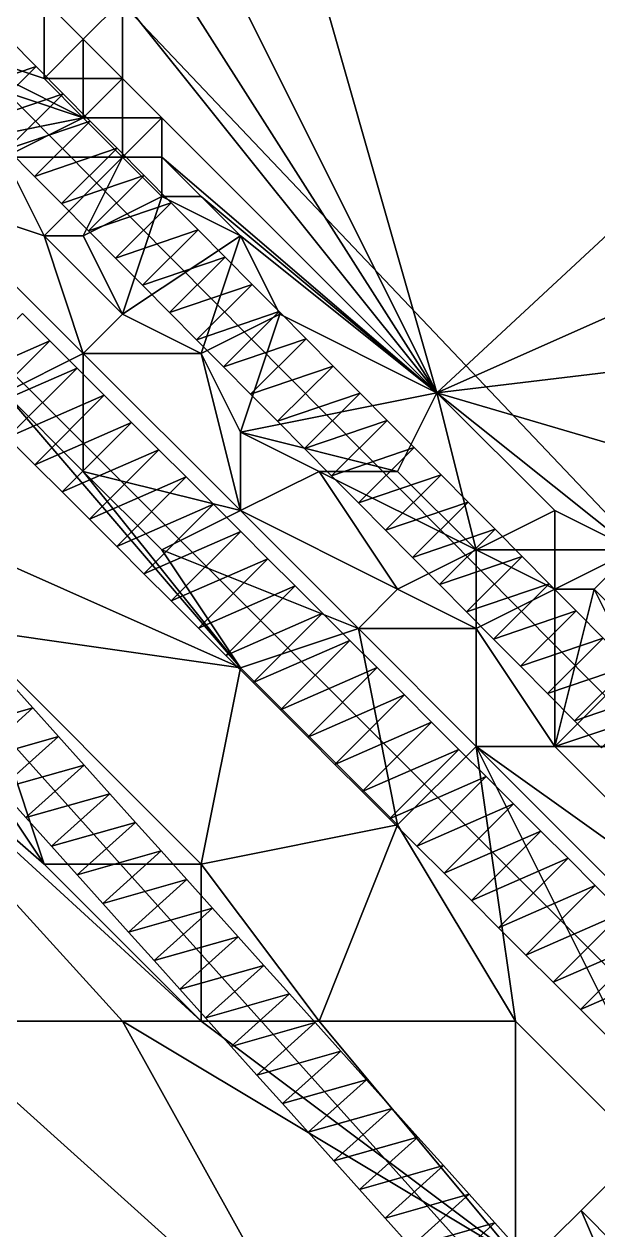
# Model space of a CAD drawing. Header units: metres. Extents: x -1103 to 901, y -902 to 905.
# Drawn here: x -827 to -797.8, y -316.6 to -255.2 of the extents above; entities that cross this region are included whole.
import ezdxf

# ---------------------------------------------------------------- set-up
doc = ezdxf.new("R2010")
doc.units = ezdxf.units.M
for name, color, linetype in [('OSM_BUILDING_FOOTPRINTS', 7, 'CONTINUOUS'), ('OSM_BUILDING_ROOFS', 1, 'CONTINUOUS'), ('OSM_BUILDING_WALLS', 8, 'CONTINUOUS'), ('OSM_ROAD_AXES', 2, 'CONTINUOUS'), ('OSM_ROAD_SURFACE', 9, 'CONTINUOUS'), ('OSM_TERRAIN', 3, 'CONTINUOUS')]:
    doc.layers.add(name, color=color, linetype=linetype)

msp = doc.modelspace()

# ---------------------------------------------------------------- linework, layer by layer
at = {"layer": 'OSM_BUILDING_FOOTPRINTS'}
msp.add_polyline3d([(-759.763, -257.802, 14.427), (-752.511, -265.355, 14.427), (-783.516, -294.662, 14.427), (-790.923, -286.954, 14.427), (-822.592, -253.556, 14.427), (-792.814, -225.543, 14.427), (-777.018, -241.6, 14.427), (-780.809, -245.283, 14.427), (-766.704, -259.604, 14.427), (-762.913, -255.922, 14.427), (-760.437, -258.432, 14.427), (-759.763, -257.802, 14.427)], close=True, dxfattribs=at)
at = {"layer": 'OSM_BUILDING_ROOFS'}
for points in [[(-780.809, -245.283, 26.027), (-822.592, -253.556, 26.027), (-790.923, -286.954, 26.027)], [(-853.099, -301.962, 15.647), (-858.14, -306.695, 15.647), (-822.69, -343.897, 15.647)], [(-853.099, -301.962, 15.647), (-822.69, -343.897, 15.647), (-817.649, -339.152, 15.647)]]:
    msp.add_3dface(points, dxfattribs=at)
at = {"layer": 'OSM_BUILDING_WALLS'}
for points in [[(-822.592, -253.556, 14.427), (-790.923, -286.954, 14.427), (-790.923, -286.954, 26.027)], [(-822.592, -253.556, 14.427), (-790.923, -286.954, 26.027), (-822.592, -253.556, 26.027)], [(-817.649, -339.152, 10.447), (-853.099, -301.962, 10.447), (-853.099, -301.962, 15.647)], [(-817.649, -339.152, 10.447), (-853.099, -301.962, 15.647), (-817.649, -339.152, 15.647)], [(-858.14, -306.695, 10.447), (-822.69, -343.897, 10.447), (-822.69, -343.897, 15.647)], [(-858.14, -306.695, 10.447), (-822.69, -343.897, 15.647), (-858.14, -306.695, 15.647)]]:
    msp.add_3dface(points, dxfattribs=at)
at = {"layer": 'OSM_ROAD_AXES'}
for points in [[(-778.343, -308.684, 14.936), (-829.191, -257.416, 19.801), (-859.578, -225.865, 19.855), (-873.506, -211.4, 17.056), (-897.758, -186.208, 15.969)], [(-860.096, -290.87, 14.066), (-834.419, -266.185, 18.009), (-789.983, -310.565, 14.192), (-816.29, -336.576, 13.319), (-860.096, -290.87, 14.066)], [(-845.041, -272.445, 17.13), (-796.692, -326.335, 13.938)]]:
    msp.add_polyline3d(points, dxfattribs=at)
at = {"layer": 'OSM_ROAD_SURFACE'}
for points in [[(-826.396, -257.393, 19.739), (-827.76, -256.018, 19.929), (-830.621, -258.813, 19.798)], [(-826.396, -257.393, 19.739), (-830.621, -258.813, 19.798), (-829.237, -260.21, 19.444)], [(-825.022, -258.778, 19.524), (-826.396, -257.393, 19.739), (-829.237, -260.21, 19.444)], [(-825.022, -258.778, 19.524), (-829.237, -260.21, 19.444), (-827.862, -261.595, 19.408)], [(-823.648, -260.164, 19.286), (-825.022, -258.778, 19.524), (-827.862, -261.595, 19.408)], [(-823.648, -260.164, 19.286), (-827.862, -261.595, 19.408), (-826.488, -262.981, 19.224)], [(-822.274, -261.55, 19.093), (-823.648, -260.164, 19.286), (-826.488, -262.981, 19.224)], [(-822.274, -261.55, 19.093), (-826.488, -262.981, 19.224), (-825.114, -264.367, 18.932)], [(-820.899, -262.935, 18.846), (-822.274, -261.55, 19.093), (-825.114, -264.367, 18.932)], [(-820.899, -262.935, 18.846), (-825.114, -264.367, 18.932), (-823.739, -265.752, 18.833)], [(-819.525, -264.321, 18.599), (-820.899, -262.935, 18.846), (-823.739, -265.752, 18.833)], [(-819.525, -264.321, 18.599), (-823.739, -265.752, 18.833), (-822.365, -267.138, 18.521)], [(-818.151, -265.707, 18.43), (-819.525, -264.321, 18.599), (-822.365, -267.138, 18.521)], [(-818.151, -265.707, 18.43), (-822.365, -267.138, 18.521), (-820.991, -268.523, 18.248)], [(-816.777, -267.092, 18.264), (-818.151, -265.707, 18.43), (-820.991, -268.523, 18.248)], [(-816.777, -267.092, 18.264), (-820.991, -268.523, 18.248), (-819.617, -269.909, 18.085)], [(-815.402, -268.478, 18.012), (-816.777, -267.092, 18.264), (-819.617, -269.909, 18.085)], [(-815.402, -268.478, 18.012), (-819.617, -269.909, 18.085), (-818.242, -271.295, 17.927)], [(-814.028, -269.864, 17.736), (-815.402, -268.478, 18.012), (-818.242, -271.295, 17.927)], [(-830.631, -273.502, 17.649), (-825.709, -271.351, 17.544), (-827.098, -269.964, 17.702)], [(-814.028, -269.864, 17.736), (-818.242, -271.295, 17.927), (-816.868, -272.68, 17.66)], [(-812.654, -271.249, 17.535), (-814.028, -269.864, 17.736), (-816.868, -272.68, 17.66)], [(-812.654, -271.249, 17.535), (-816.868, -272.68, 17.66), (-815.494, -274.066, 17.349)], [(-811.28, -272.635, 17.34), (-812.654, -271.249, 17.535), (-815.494, -274.066, 17.349)], [(-830.631, -273.502, 17.649), (-829.242, -274.889, 17.407), (-825.709, -271.351, 17.544)], [(-829.242, -274.889, 17.407), (-824.321, -272.738, 17.367), (-825.709, -271.351, 17.544)], [(-829.242, -274.889, 17.407), (-827.854, -276.275, 17.203), (-824.321, -272.738, 17.367)], [(-827.854, -276.275, 17.203), (-822.932, -274.124, 17.145), (-824.321, -272.738, 17.367)], [(-811.28, -272.635, 17.34), (-815.494, -274.066, 17.349), (-814.12, -275.452, 17.145)], [(-809.905, -274.021, 17.145), (-811.28, -272.635, 17.34), (-814.12, -275.452, 17.145)], [(-827.854, -276.275, 17.203), (-826.465, -277.662, 16.991), (-822.932, -274.124, 17.145)], [(-826.465, -277.662, 16.991), (-821.543, -275.511, 16.924), (-822.932, -274.124, 17.145)], [(-809.905, -274.021, 17.145), (-814.12, -275.452, 17.145), (-812.745, -276.837, 16.808)], [(-808.531, -275.406, 16.86), (-809.905, -274.021, 17.145), (-812.745, -276.837, 16.808)], [(-826.465, -277.662, 16.991), (-825.077, -279.049, 16.779), (-821.543, -275.511, 16.924)], [(-825.077, -279.049, 16.779), (-820.155, -276.898, 16.703), (-821.543, -275.511, 16.924)], [(-808.531, -275.406, 16.86), (-812.745, -276.837, 16.808), (-811.371, -278.223, 16.731)], [(-807.157, -276.792, 16.515), (-808.531, -275.406, 16.86), (-811.371, -278.223, 16.731)], [(-807.157, -276.792, 16.515), (-811.371, -278.223, 16.731), (-809.997, -279.609, 16.467)], [(-805.783, -278.177, 16.298), (-807.157, -276.792, 16.515), (-809.997, -279.609, 16.467)], [(-825.077, -279.049, 16.779), (-823.688, -280.436, 16.568), (-820.155, -276.898, 16.703)], [(-823.688, -280.436, 16.568), (-818.766, -278.285, 16.482), (-820.155, -276.898, 16.703)], [(-823.688, -280.436, 16.568), (-822.299, -281.823, 16.356), (-818.766, -278.285, 16.482)], [(-822.299, -281.823, 16.356), (-817.377, -279.672, 16.26), (-818.766, -278.285, 16.482)], [(-805.783, -278.177, 16.298), (-809.997, -279.609, 16.467), (-808.623, -280.994, 16.196)], [(-804.408, -279.563, 16.103), (-805.783, -278.177, 16.298), (-808.623, -280.994, 16.196)], [(-822.299, -281.823, 16.356), (-820.911, -283.21, 16.144), (-817.377, -279.672, 16.26)], [(-820.911, -283.21, 16.144), (-815.989, -281.059, 16.043), (-817.377, -279.672, 16.26)], [(-804.408, -279.563, 16.103), (-808.623, -280.994, 16.196), (-807.248, -282.38, 15.924)], [(-803.034, -280.949, 15.996), (-804.408, -279.563, 16.103), (-807.248, -282.38, 15.924)], [(-820.911, -283.21, 16.144), (-819.522, -284.597, 15.933), (-815.989, -281.059, 16.043)], [(-819.522, -284.597, 15.933), (-814.6, -282.446, 15.838), (-815.989, -281.059, 16.043)], [(-803.034, -280.949, 15.996), (-807.248, -282.38, 15.924), (-805.874, -283.766, 15.719)], [(-801.66, -282.334, 15.695), (-803.034, -280.949, 15.996), (-805.874, -283.766, 15.719)], [(-801.66, -282.334, 15.695), (-805.874, -283.766, 15.719), (-804.5, -285.151, 15.613)], [(-800.286, -283.72, 15.499), (-801.66, -282.334, 15.695), (-804.5, -285.151, 15.613)], [(-819.522, -284.597, 15.933), (-818.133, -285.983, 15.721), (-814.6, -282.446, 15.838)], [(-818.133, -285.983, 15.721), (-813.211, -283.832, 15.633), (-814.6, -282.446, 15.838)], [(-818.133, -285.983, 15.721), (-816.745, -287.37, 15.509), (-813.211, -283.832, 15.633)], [(-816.745, -287.37, 15.509), (-811.823, -285.219, 15.428), (-813.211, -283.832, 15.633)], [(-800.286, -283.72, 15.499), (-804.5, -285.151, 15.613), (-803.126, -286.537, 15.476)], [(-798.911, -285.106, 15.46), (-800.286, -283.72, 15.499), (-803.126, -286.537, 15.476)], [(-816.745, -287.37, 15.509), (-815.356, -288.757, 15.337), (-811.823, -285.219, 15.428)], [(-815.356, -288.757, 15.337), (-810.434, -286.606, 15.207), (-811.823, -285.219, 15.428)], [(-798.911, -285.106, 15.46), (-803.126, -286.537, 15.476), (-801.751, -287.922, 15.298)], [(-797.537, -286.491, 15.307), (-798.911, -285.106, 15.46), (-801.751, -287.922, 15.298)], [(-815.356, -288.757, 15.337), (-813.967, -290.144, 15.195), (-810.434, -286.606, 15.207)], [(-813.967, -290.144, 15.195), (-809.046, -287.993, 15.068), (-810.434, -286.606, 15.207)], [(-797.537, -286.491, 15.307), (-801.751, -287.922, 15.298), (-800.377, -289.308, 15.12)], [(-796.163, -287.877, 15.066), (-797.537, -286.491, 15.307), (-800.377, -289.308, 15.12)], [(-796.163, -287.877, 15.066), (-800.377, -289.308, 15.12), (-799.003, -290.694, 14.978)], [(-794.788, -289.263, 14.944), (-796.163, -287.877, 15.066), (-799.003, -290.694, 14.978)], [(-813.967, -290.144, 15.195), (-812.579, -291.531, 15.054), (-809.046, -287.993, 15.068)], [(-812.579, -291.531, 15.054), (-807.657, -289.38, 14.931), (-809.046, -287.993, 15.068)], [(-830.849, -291.258, 14.847), (-826.565, -290.044, 14.711), (-827.872, -288.587, 14.882)], [(-812.579, -291.531, 15.054), (-811.19, -292.918, 14.912), (-807.657, -289.38, 14.931)], [(-811.19, -292.918, 14.912), (-806.268, -290.767, 14.794), (-807.657, -289.38, 14.931)], [(-794.788, -289.263, 14.944), (-799.003, -290.694, 14.978), (-797.629, -292.079, 14.865)], [(-830.849, -291.258, 14.847), (-829.542, -292.715, 14.676), (-826.565, -290.044, 14.711)], [(-829.542, -292.715, 14.676), (-825.258, -291.5, 14.539), (-826.565, -290.044, 14.711)], [(-811.19, -292.918, 14.912), (-809.802, -294.304, 14.771), (-806.268, -290.767, 14.794)], [(-809.802, -294.304, 14.771), (-804.88, -292.153, 14.658), (-806.268, -290.767, 14.794)], [(-829.542, -292.715, 14.676), (-828.236, -294.171, 14.443), (-825.258, -291.5, 14.539)], [(-828.236, -294.171, 14.443), (-823.952, -292.957, 14.368), (-825.258, -291.5, 14.539)], [(-809.802, -294.304, 14.771), (-808.413, -295.691, 14.629), (-804.88, -292.153, 14.658)], [(-808.413, -295.691, 14.629), (-803.491, -293.54, 14.567), (-804.88, -292.153, 14.658)], [(-828.236, -294.171, 14.443), (-826.929, -295.628, 14.205), (-823.952, -292.957, 14.368)], [(-826.929, -295.628, 14.205), (-822.645, -294.413, 14.197), (-823.952, -292.957, 14.368)], [(-808.413, -295.691, 14.629), (-807.024, -297.078, 14.507), (-803.491, -293.54, 14.567)], [(-807.024, -297.078, 14.507), (-802.102, -294.927, 14.565), (-803.491, -293.54, 14.567)], [(-826.929, -295.628, 14.205), (-825.622, -297.084, 14.023), (-822.645, -294.413, 14.197)], [(-825.622, -297.084, 14.023), (-821.338, -295.87, 14.025), (-822.645, -294.413, 14.197)], [(-807.024, -297.078, 14.507), (-805.636, -298.465, 14.376), (-802.102, -294.927, 14.565)], [(-805.636, -298.465, 14.376), (-800.714, -296.314, 14.536), (-802.102, -294.927, 14.565)], [(-825.622, -297.084, 14.023), (-824.315, -298.541, 13.873), (-821.338, -295.87, 14.025)], [(-824.315, -298.541, 13.873), (-820.031, -297.326, 13.854), (-821.338, -295.87, 14.025)], [(-805.636, -298.465, 14.376), (-804.247, -299.852, 14.246), (-800.714, -296.314, 14.536)], [(-804.247, -299.852, 14.246), (-799.325, -297.701, 14.507), (-800.714, -296.314, 14.536)], [(-824.315, -298.541, 13.873), (-823.009, -299.997, 13.758), (-820.031, -297.326, 13.854)], [(-823.009, -299.997, 13.758), (-818.725, -298.782, 13.713), (-820.031, -297.326, 13.854)], [(-804.247, -299.852, 14.246), (-802.858, -301.239, 14.115), (-799.325, -297.701, 14.507)], [(-802.858, -301.239, 14.115), (-797.936, -299.088, 14.477), (-799.325, -297.701, 14.507)], [(-823.009, -299.997, 13.758), (-821.702, -301.454, 13.644), (-818.725, -298.782, 13.713)], [(-821.702, -301.454, 13.644), (-817.418, -300.239, 13.609), (-818.725, -298.782, 13.713)], [(-802.858, -301.239, 14.115), (-801.47, -302.626, 14.131), (-797.936, -299.088, 14.477)], [(-801.47, -302.626, 14.131), (-796.548, -300.475, 14.448), (-797.936, -299.088, 14.477)], [(-821.702, -301.454, 13.644), (-820.395, -302.91, 13.53), (-817.418, -300.239, 13.609)], [(-820.395, -302.91, 13.53), (-816.111, -301.695, 13.517), (-817.418, -300.239, 13.609)], [(-801.47, -302.626, 14.131), (-800.081, -304.012, 14.173), (-796.548, -300.475, 14.448)], [(-800.081, -304.012, 14.173), (-795.159, -301.861, 14.419), (-796.548, -300.475, 14.448)], [(-820.395, -302.91, 13.53), (-819.089, -304.367, 13.416), (-816.111, -301.695, 13.517)], [(-819.089, -304.367, 13.416), (-814.804, -303.152, 13.425), (-816.111, -301.695, 13.517)], [(-800.081, -304.012, 14.173), (-798.692, -305.399, 14.215), (-795.159, -301.861, 14.419)], [(-798.692, -305.399, 14.215), (-793.771, -303.248, 14.39), (-795.159, -301.861, 14.419)], [(-819.089, -304.367, 13.416), (-817.782, -305.823, 13.305), (-814.804, -303.152, 13.425)], [(-817.782, -305.823, 13.305), (-813.498, -304.608, 13.333), (-814.804, -303.152, 13.425)], [(-798.692, -305.399, 14.215), (-797.304, -306.786, 14.256), (-793.771, -303.248, 14.39)], [(-817.782, -305.823, 13.305), (-816.475, -307.28, 13.312), (-813.498, -304.608, 13.333)], [(-816.475, -307.28, 13.312), (-812.191, -306.065, 13.247), (-813.498, -304.608, 13.333)], [(-816.475, -307.28, 13.312), (-815.168, -308.736, 13.283), (-812.191, -306.065, 13.247)], [(-815.168, -308.736, 13.283), (-810.884, -307.521, 13.292), (-812.191, -306.065, 13.247)], [(-815.168, -308.736, 13.283), (-813.862, -310.193, 13.253), (-810.884, -307.521, 13.292)], [(-813.862, -310.193, 13.253), (-809.577, -308.978, 13.337), (-810.884, -307.521, 13.292)], [(-813.862, -310.193, 13.253), (-812.555, -311.649, 13.224), (-809.577, -308.978, 13.337)], [(-812.555, -311.649, 13.224), (-808.271, -310.434, 13.384), (-809.577, -308.978, 13.337)], [(-812.555, -311.649, 13.224), (-811.248, -313.106, 13.266), (-808.271, -310.434, 13.384)], [(-811.248, -313.106, 13.266), (-806.964, -311.891, 13.436), (-808.271, -310.434, 13.384)], [(-811.248, -313.106, 13.266), (-809.941, -314.562, 13.311), (-806.964, -311.891, 13.436)], [(-809.941, -314.562, 13.311), (-805.657, -313.347, 13.487), (-806.964, -311.891, 13.436)], [(-809.941, -314.562, 13.311), (-808.635, -316.019, 13.355), (-805.657, -313.347, 13.487)], [(-808.635, -316.019, 13.355), (-804.35, -314.804, 13.538), (-805.657, -313.347, 13.487)], [(-797.279, -314.263, 13.917), (-798.663, -315.632, 13.825), (-795.148, -319.187, 13.971)], [(-808.635, -316.019, 13.355), (-807.328, -317.475, 13.4), (-804.35, -314.804, 13.538)], [(-807.328, -317.475, 13.4), (-803.044, -316.26, 13.589), (-804.35, -314.804, 13.538)], [(-798.663, -315.632, 13.825), (-800.048, -317.001, 13.733), (-796.532, -320.556, 13.918)], [(-798.663, -315.632, 13.825), (-796.532, -320.556, 13.918), (-795.148, -319.187, 13.971)], [(-807.328, -317.475, 13.4), (-806.021, -318.931, 13.445), (-803.044, -316.26, 13.589)], [(-806.021, -318.931, 13.445), (-801.737, -317.717, 13.638), (-803.044, -316.26, 13.589)]]:
    msp.add_3dface(points, dxfattribs=at)
at = {"layer": 'OSM_TERRAIN'}
for points in [[(-832, -256, 20.097), (-826, -250, 20.805), (-844, -244, 20.706)], [(-818, -250, 17.01), (-806, -274, 16.958), (-814, -246, 17.01)], [(-778, -248, 17.038), (-814, -246, 17.01), (-806, -274, 16.958)], [(-806, -274, 16.958), (-770, -258, 17.01), (-778, -248, 17.038)], [(-832, -256, 20.097), (-826, -254, 19.967), (-826, -250, 20.805)], [(-820, -252, 17.01), (-806, -274, 16.958), (-818, -250, 17.01)], [(-822, -254, 17.01), (-806, -274, 16.958), (-820, -252, 17.01)], [(-832, -256, 20.097), (-826, -258, 19.615), (-826, -254, 19.967)], [(-826, -258, 19.615), (-824, -256, 19.177), (-826, -254, 19.967)], [(-824, -256, 19.177), (-822, -254, 17.01), (-826, -254, 19.967)], [(-824, -256, 19.177), (-822, -258, 18.902), (-822, -254, 17.01)], [(-822, -258, 18.902), (-806, -274, 16.958), (-822, -254, 17.01)], [(-830, -258, 19.904), (-824, -260, 19.255), (-832, -256, 20.097)], [(-824, -260, 19.255), (-826, -258, 19.615), (-832, -256, 20.097)], [(-826, -258, 19.615), (-824, -258, 19.611), (-824, -256, 19.177)], [(-824, -258, 19.611), (-822, -258, 18.902), (-824, -256, 19.177)], [(-834, -262, 19.171), (-824, -260, 19.255), (-830, -258, 19.904)], [(-824, -260, 19.255), (-824, -258, 19.611), (-826, -258, 19.615)], [(-824, -260, 19.255), (-822, -260, 19.294), (-822, -258, 18.902)], [(-824, -260, 19.255), (-822, -258, 18.902), (-824, -258, 19.611)], [(-822, -260, 19.294), (-820, -260, 18.639), (-822, -258, 18.902)], [(-820, -260, 18.639), (-806, -274, 16.958), (-822, -258, 18.902)], [(-756, -268, 17.01), (-770, -258, 17.01), (-806, -274, 16.958)], [(-828, -262, 19.42), (-824, -260, 19.255), (-834, -262, 19.171)], [(-822, -262, 18.977), (-824, -260, 19.255), (-828, -262, 19.42)], [(-822, -262, 18.977), (-822, -260, 19.294), (-824, -260, 19.255)], [(-822, -262, 18.977), (-820, -262, 18.961), (-820, -260, 18.639)], [(-822, -262, 18.977), (-820, -260, 18.639), (-822, -260, 19.294)], [(-820, -260, 18.639), (-820, -262, 18.961), (-806, -274, 16.958)], [(-832, -264, 18.235), (-826, -266, 18.723), (-828, -262, 19.42)], [(-826, -266, 18.723), (-822, -262, 18.977), (-828, -262, 19.42)], [(-826, -266, 18.723), (-824, -266, 18.784), (-822, -262, 18.977)], [(-824, -266, 18.784), (-820, -264, 18.593), (-822, -262, 18.977)], [(-820, -264, 18.593), (-820, -262, 18.961), (-822, -262, 18.977)], [(-820, -264, 18.593), (-818, -264, 18.63), (-820, -262, 18.961)], [(-820, -262, 18.961), (-818, -264, 18.63), (-806, -274, 16.958)], [(-828, -274, 17.632), (-824, -272, 17.325), (-832, -264, 18.235)], [(-832, -264, 18.235), (-824, -272, 17.325), (-826, -266, 18.723)], [(-824, -266, 18.784), (-822, -270, 18.088), (-820, -264, 18.593)], [(-822, -270, 18.088), (-816, -266, 18.291), (-820, -264, 18.593)], [(-816, -266, 18.291), (-818, -264, 18.63), (-820, -264, 18.593)], [(-816, -266, 18.291), (-806, -274, 16.958), (-818, -264, 18.63)], [(-824, -272, 17.325), (-822, -270, 18.088), (-826, -266, 18.723)], [(-822, -270, 18.088), (-824, -266, 18.784), (-826, -266, 18.723)], [(-822, -270, 18.088), (-818, -272, 17.807), (-816, -266, 18.291)], [(-818, -272, 17.807), (-814, -270, 17.665), (-816, -266, 18.291)], [(-814, -270, 17.665), (-806, -274, 16.958), (-816, -266, 18.291)], [(-772, -284, 16.909), (-756, -268, 17.01), (-806, -274, 16.958)], [(-824, -272, 17.325), (-818, -272, 17.807), (-822, -270, 18.088)], [(-818, -272, 17.807), (-816, -276, 17.105), (-814, -270, 17.665)], [(-816, -276, 17.105), (-806, -274, 16.958), (-814, -270, 17.665)], [(-824, -278, 16.981), (-824, -272, 17.325), (-828, -274, 17.632)], [(-824, -278, 16.981), (-816, -280, 16.051), (-824, -272, 17.325)], [(-816, -280, 16.051), (-818, -272, 17.807), (-824, -272, 17.325)], [(-816, -280, 16.051), (-816, -276, 17.105), (-818, -272, 17.807)], [(-834, -280, 15.972), (-816, -288, 15.37), (-828, -274, 17.632)], [(-816, -288, 15.37), (-824, -278, 16.981), (-828, -274, 17.632)], [(-816, -276, 17.105), (-808, -278, 16.247), (-806, -274, 16.958)], [(-804, -282, 15.621), (-806, -274, 16.958), (-808, -278, 16.247)], [(-804, -282, 15.621), (-800, -280, 16.503), (-806, -274, 16.958)], [(-800, -280, 16.503), (-796, -282, 16.917), (-806, -274, 16.958)], [(-796, -282, 16.917), (-772, -284, 16.909), (-806, -274, 16.958)], [(-816, -280, 16.051), (-812, -278, 16.769), (-816, -276, 17.105)], [(-812, -278, 16.769), (-808, -278, 16.247), (-816, -276, 17.105)], [(-816, -288, 15.37), (-820, -282, 16.319), (-824, -278, 16.981)], [(-820, -282, 16.319), (-816, -280, 16.051), (-824, -278, 16.981)], [(-816, -280, 16.051), (-808, -284, 15.769), (-812, -278, 16.769)], [(-808, -284, 15.769), (-804, -282, 15.621), (-812, -278, 16.769)], [(-812, -278, 16.769), (-804, -282, 15.621), (-808, -278, 16.247)], [(-830, -286, 15.132), (-816, -288, 15.37), (-834, -280, 15.972)], [(-820, -282, 16.319), (-810, -286, 15.165), (-816, -280, 16.051)], [(-810, -286, 15.165), (-808, -284, 15.769), (-816, -280, 16.051)], [(-804, -282, 15.621), (-800, -282, 15.763), (-800, -280, 16.503)], [(-800, -282, 15.763), (-796, -282, 16.917), (-800, -280, 16.503)], [(-816, -288, 15.37), (-810, -286, 15.165), (-820, -282, 16.319)], [(-808, -284, 15.769), (-804, -286, 15.516), (-804, -282, 15.621)], [(-804, -286, 15.516), (-800, -284, 15.409), (-804, -282, 15.621)], [(-800, -284, 15.409), (-800, -282, 15.763), (-804, -282, 15.621)], [(-800, -284, 15.409), (-798, -284, 15.548), (-796, -282, 16.917)], [(-800, -284, 15.409), (-796, -282, 16.917), (-800, -282, 15.763)], [(-798, -284, 15.548), (-796, -286, 15.359), (-796, -282, 16.917)], [(-832, -306, 12.364), (-822, -306, 12.815), (-842, -284, 15.223)], [(-822, -306, 12.815), (-818, -306, 13.248), (-842, -284, 15.223)], [(-842, -284, 15.223), (-818, -306, 13.248), (-826, -298, 13.896)], [(-842, -284, 15.223), (-826, -298, 13.896), (-834, -286, 15.558)], [(-810, -286, 15.165), (-804, -286, 15.516), (-808, -284, 15.769)], [(-804, -286, 15.516), (-800, -292, 14.864), (-800, -284, 15.409)], [(-800, -292, 14.864), (-796, -288, 14.991), (-798, -284, 15.548)], [(-800, -292, 14.864), (-798, -284, 15.548), (-800, -284, 15.409)], [(-796, -288, 14.991), (-796, -286, 15.359), (-798, -284, 15.548)], [(-826, -298, 13.896), (-830, -286, 15.132), (-834, -286, 15.558)], [(-826, -298, 13.896), (-818, -298, 13.687), (-830, -286, 15.132)], [(-830, -286, 15.132), (-818, -298, 13.687), (-816, -288, 15.37)], [(-808, -296, 14.554), (-810, -286, 15.165), (-816, -288, 15.37)], [(-808, -296, 14.554), (-804, -292, 14.575), (-810, -286, 15.165)], [(-804, -292, 14.575), (-804, -286, 15.516), (-810, -286, 15.165)], [(-804, -292, 14.575), (-800, -292, 14.864), (-804, -286, 15.516)], [(-818, -298, 13.687), (-808, -296, 14.554), (-816, -288, 15.37)], [(-800, -292, 14.864), (-794, -290, 14.835), (-796, -288, 14.991)], [(-800, -292, 14.864), (-792, -292, 14.706), (-794, -290, 14.835)], [(-808, -296, 14.554), (-802, -306, 13.79), (-804, -292, 14.575)], [(-802, -306, 13.79), (-792, -316, 14.091), (-804, -292, 14.575)], [(-792, -316, 14.091), (-788, -308, 14.239), (-804, -292, 14.575)], [(-788, -308, 14.239), (-790, -302, 14.459), (-804, -292, 14.575)], [(-804, -292, 14.575), (-790, -302, 14.459), (-800, -292, 14.864)], [(-790, -302, 14.459), (-792, -292, 14.706), (-800, -292, 14.864)], [(-812, -306, 13.193), (-808, -296, 14.554), (-818, -298, 13.687)], [(-812, -306, 13.193), (-802, -306, 13.79), (-808, -296, 14.554)], [(-818, -306, 13.248), (-818, -298, 13.687), (-826, -298, 13.896)], [(-818, -306, 13.248), (-812, -306, 13.193), (-818, -298, 13.687)], [(-832, -326, 12.798), (-812, -324, 13.108), (-832, -306, 12.364)], [(-812, -324, 13.108), (-822, -306, 12.815), (-832, -306, 12.364)], [(-812, -324, 13.108), (-802, -318, 13.57), (-822, -306, 12.815)], [(-822, -306, 12.815), (-802, -318, 13.57), (-818, -306, 13.248)], [(-802, -318, 13.57), (-812, -306, 13.193), (-818, -306, 13.248)], [(-802, -318, 13.57), (-802, -306, 13.79), (-812, -306, 13.193)], [(-802, -318, 13.57), (-792, -316, 14.091), (-802, -306, 13.79)], [(-796, -320, 13.868), (-792, -316, 14.091), (-802, -318, 13.57)]]:
    msp.add_3dface(points, dxfattribs=at)

doc.saveas('drawing.dxf')
